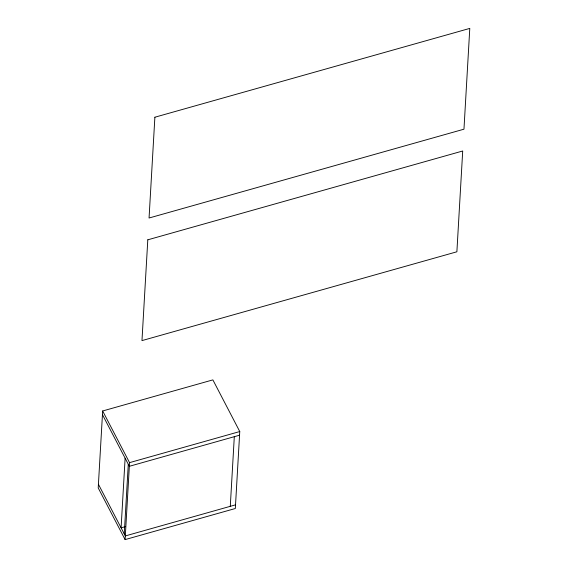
<?xml version="1.0" encoding="UTF-8"?>
<svg xmlns="http://www.w3.org/2000/svg" width="568" height="568" viewBox="0 0 568 568"><rect width="100%" height="100%" fill="white"/><g stroke="black" fill="none" stroke-linecap="round" stroke-linejoin="round"><path stroke-width="0.85" d="M102.659 410.976L98.214 487.94L125.102 539.6L235.322 508.516L239.767 431.545L212.879 379.885L102.659 410.976L129.547 462.636L125.102 539.6M125.116 458.191L121.098 527.828L125.592 526.564M124.257 533.906L128.283 464.269M230.281 506.329L234.307 436.693M129.547 462.636L239.767 431.545M239.554 435.209L129.341 466.3L102.446 414.64M235.535 504.845L125.315 535.936L98.42 484.277M147.801 239.817L141.972 340.608L456.885 251.787L462.707 150.996L147.801 239.817M154.879 117.221L149.057 218.013L463.964 129.192L469.786 28.4L154.879 117.221"/></g></svg>
